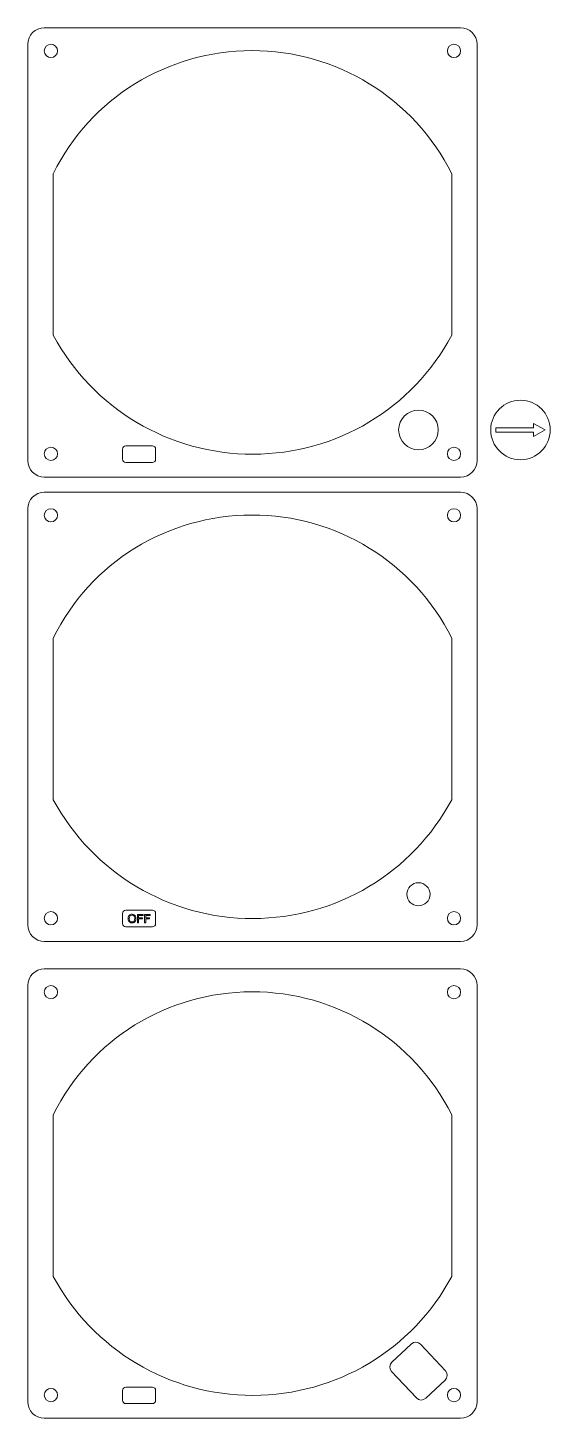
# Model space of a CAD drawing. Header units: millimetres. Extents: x -69 to 89, y -141 to 280.
import ezdxf

# ---------------------------------------------------------------- set-up
doc = ezdxf.new("R2010")
doc.units = ezdxf.units.MM
doc.header["$MEASUREMENT"] = 0
doc.layers.add('Cut', color=7, linetype='Continuous')
doc.layers.add('Engrave', color=7, linetype='Continuous')

msp = doc.modelspace()

# ---------------------------------------------------------------- linework, layer by layer
at = {"layer": 'Cut', "color": 250, "lineweight": 9}
for centre, major_axis, ratio in [((-62.4374, 272.5263), (0, 2), 1), ((59.5625, 272.5263), (0, 2), 1), ((79.6776, 157.7757), (0, 9.0002), 0.99998889), ((48.8128, 157.7758), (0, 6.0001), 1), ((-62.4374, 150.5262), (0, 2), 1), ((59.5625, 150.5262), (0, 2), 1), ((-62.4374, 131.9383), (0, 2), 1), ((59.5625, 131.9383), (0, 2), 1), ((48.8127, 17.1879), (0, 3.5), 1), ((-62.4374, 9.9382), (0, 2), 1), ((59.5625, 9.9382), (0, 2), 1), ((-62.4374, -12.4189), (0, 2), 1), ((59.5625, -12.4189), (0, 2), 1), ((-62.4374, -134.419), (0, 2), 1), ((59.5625, -134.419), (0, 2), 1)]:
    msp.add_ellipse(centre, major_axis=major_axis, ratio=ratio, dxfattribs=at)
for points, knots in [([(61.5626, 143.5262), (61.5626, 143.5262), (-64.4375, 143.5262), (-64.4375, 143.5262), (-64.4375, 143.5262), (-67.1875, 143.5262), (-69.4374, 145.7761), (-69.4374, 148.5262), (-69.4374, 148.5262), (-69.4374, 148.5262), (-69.4374, 274.5263), (-69.4374, 274.5263), (-69.4374, 274.5263), (-69.4374, 277.2762), (-67.1875, 279.5263), (-64.4375, 279.5263), (-64.4375, 279.5263), (-64.4375, 279.5263), (61.5626, 279.5263), (61.5626, 279.5263), (61.5626, 279.5263), (64.3126, 279.5263), (66.5625, 277.2762), (66.5625, 274.5263), (66.5625, 274.5263), (66.5625, 274.5263), (66.5625, 148.5262), (66.5625, 148.5262), (66.5625, 148.5262), (66.5625, 145.7761), (64.3126, 143.5262), (61.5626, 143.5262)], [0, 0, 0, 0, 0.11111111, 0.11111111, 0.11111111, 0.11111111, 0.22222222, 0.22222222, 0.22222222, 0.22222222, 0.33333333, 0.33333333, 0.33333333, 0.33333333, 0.44444444, 0.44444444, 0.44444444, 0.44444444, 0.55555556, 0.55555556, 0.55555556, 0.55555556, 0.66666667, 0.66666667, 0.66666667, 0.66666667, 0.77777778, 0.77777778, 0.77777778, 0.77777778, 1, 1, 1, 1]), ([(-61.738, 186.4227), (-49.7538, 164.2092), (-26.5274, 150.3834), (-1.2875, 150.4386), (-1.2875, 150.4386), (23.9524, 150.4938), (46.9763, 164.157), (58.8632, 186.4227), (58.8632, 186.4227), (58.8632, 186.4227), (58.8632, 235.3607), (58.8632, 235.3607), (58.8632, 235.3607), (47.4093, 258.2487), (23.9848, 272.679), (-1.6091, 272.6138), (-1.6091, 272.6138), (-27.203, 272.5487), (-50.4008, 258.3067), (-61.738, 235.3607), (-61.738, 235.3607), (-61.738, 235.3607), (-61.738, 186.4227), (-61.738, 186.4227)], [0, 0, 0, 0, 0.14285714, 0.14285714, 0.14285714, 0.14285714, 0.28571429, 0.28571429, 0.28571429, 0.28571429, 0.42857143, 0.42857143, 0.42857143, 0.42857143, 0.57142857, 0.57142857, 0.57142857, 0.57142857, 0.71428571, 0.71428571, 0.71428571, 0.71428571, 1, 1, 1, 1]), ([(-39.7462, 152.9386), (-39.7462, 152.9386), (-31.7462, 152.9386), (-31.7462, 152.9386), (-31.7462, 152.9386), (-31.1963, 152.9386), (-30.7462, 152.4885), (-30.7462, 151.9386), (-30.7462, 151.9386), (-30.7462, 151.9386), (-30.7462, 148.9385), (-30.7462, 148.9385), (-30.7462, 148.9385), (-30.7462, 148.3886), (-31.1963, 147.9386), (-31.7462, 147.9386), (-31.7462, 147.9386), (-31.7462, 147.9386), (-39.7462, 147.9386), (-39.7462, 147.9386), (-39.7462, 147.9386), (-40.2963, 147.9386), (-40.7462, 148.3886), (-40.7462, 148.9385), (-40.7462, 148.9385), (-40.7462, 148.9385), (-40.7462, 151.9386), (-40.7462, 151.9386), (-40.7462, 151.9386), (-40.7462, 152.4885), (-40.2963, 152.9386), (-39.7462, 152.9386)], [0, 0, 0, 0, 0.11111111, 0.11111111, 0.11111111, 0.11111111, 0.22222222, 0.22222222, 0.22222222, 0.22222222, 0.33333333, 0.33333333, 0.33333333, 0.33333333, 0.44444444, 0.44444444, 0.44444444, 0.44444444, 0.55555556, 0.55555556, 0.55555556, 0.55555556, 0.66666667, 0.66666667, 0.66666667, 0.66666667, 0.77777778, 0.77777778, 0.77777778, 0.77777778, 1, 1, 1, 1]), ([(61.5626, 2.9382), (61.5626, 2.9382), (-64.4375, 2.9382), (-64.4375, 2.9382), (-64.4375, 2.9382), (-67.1875, 2.9382), (-69.4374, 5.1881), (-69.4374, 7.9382), (-69.4374, 7.9382), (-69.4374, 7.9382), (-69.4374, 133.9383), (-69.4374, 133.9383), (-69.4374, 133.9383), (-69.4374, 136.6882), (-67.1875, 138.9383), (-64.4375, 138.9383), (-64.4375, 138.9383), (-64.4375, 138.9383), (61.5626, 138.9383), (61.5626, 138.9383), (61.5626, 138.9383), (64.3126, 138.9383), (66.5625, 136.6882), (66.5625, 133.9383), (66.5625, 133.9383), (66.5625, 133.9383), (66.5625, 7.9382), (66.5625, 7.9382), (66.5625, 7.9382), (66.5625, 5.1881), (64.3126, 2.9382), (61.5626, 2.9382)], [0, 0, 0, 0, 0.11111111, 0.11111111, 0.11111111, 0.11111111, 0.22222222, 0.22222222, 0.22222222, 0.22222222, 0.33333333, 0.33333333, 0.33333333, 0.33333333, 0.44444444, 0.44444444, 0.44444444, 0.44444444, 0.55555556, 0.55555556, 0.55555556, 0.55555556, 0.66666667, 0.66666667, 0.66666667, 0.66666667, 0.77777778, 0.77777778, 0.77777778, 0.77777778, 1, 1, 1, 1]), ([(61.5626, -141.419), (61.5626, -141.419), (-64.4375, -141.419), (-64.4375, -141.419), (-64.4375, -141.419), (-67.1875, -141.419), (-69.4374, -139.1691), (-69.4374, -136.419), (-69.4374, -136.419), (-69.4374, -136.419), (-69.4374, -10.4189), (-69.4374, -10.4189), (-69.4374, -10.4189), (-69.4374, -7.669), (-67.1875, -5.4189), (-64.4375, -5.4189), (-64.4375, -5.4189), (-64.4375, -5.4189), (61.5626, -5.4189), (61.5626, -5.4189), (61.5626, -5.4189), (64.3126, -5.4189), (66.5625, -7.669), (66.5625, -10.4189), (66.5625, -10.4189), (66.5625, -10.4189), (66.5625, -136.419), (66.5625, -136.419), (66.5625, -136.419), (66.5625, -139.1691), (64.3126, -141.419), (61.5626, -141.419)], [0, 0, 0, 0, 0.11111111, 0.11111111, 0.11111111, 0.11111111, 0.22222222, 0.22222222, 0.22222222, 0.22222222, 0.33333333, 0.33333333, 0.33333333, 0.33333333, 0.44444444, 0.44444444, 0.44444444, 0.44444444, 0.55555556, 0.55555556, 0.55555556, 0.55555556, 0.66666667, 0.66666667, 0.66666667, 0.66666667, 0.77777778, 0.77777778, 0.77777778, 0.77777778, 1, 1, 1, 1]), ([(-61.738, -98.5225), (-49.7538, -120.736), (-26.5274, -134.5618), (-1.2875, -134.5066), (-1.2875, -134.5066), (23.9524, -134.4514), (46.9763, -120.7882), (58.8632, -98.5225), (58.8632, -98.5225), (58.8632, -98.5225), (58.8632, -49.5845), (58.8632, -49.5845), (58.8632, -49.5845), (47.4093, -26.6965), (23.9848, -12.2662), (-1.6091, -12.3314), (-1.6091, -12.3314), (-27.203, -12.3965), (-50.4008, -26.6385), (-61.738, -49.5845), (-61.738, -49.5845), (-61.738, -49.5845), (-61.738, -98.5225), (-61.738, -98.5225)], [0, 0, 0, 0, 0.14285714, 0.14285714, 0.14285714, 0.14285714, 0.28571429, 0.28571429, 0.28571429, 0.28571429, 0.42857143, 0.42857143, 0.42857143, 0.42857143, 0.57142857, 0.57142857, 0.57142857, 0.57142857, 0.71428571, 0.71428571, 0.71428571, 0.71428571, 1, 1, 1, 1]), ([(46.6129, -118.959), (46.6129, -118.959), (40.7688, -124.4223), (40.7688, -124.4223), (40.7688, -124.4223), (39.9654, -125.1735), (39.9226, -126.4456), (40.6738, -127.2491), (40.6738, -127.2491), (40.6738, -127.2491), (48.1859, -135.2846), (48.1859, -135.2846), (48.1859, -135.2846), (48.937, -136.0881), (50.209, -136.1309), (51.0128, -135.3797), (51.0128, -135.3797), (51.0128, -135.3797), (56.8566, -129.9163), (56.8566, -129.9163), (56.8566, -129.9163), (57.6602, -129.1651), (57.703, -127.8931), (56.9518, -127.0895), (56.9518, -127.0895), (56.9518, -127.0895), (49.4397, -119.0541), (49.4397, -119.0541), (49.4397, -119.0541), (48.6885, -118.2506), (47.4165, -118.2077), (46.6129, -118.959)], [0, 0, 0, 0, 0.11111111, 0.11111111, 0.11111111, 0.11111111, 0.22222222, 0.22222222, 0.22222222, 0.22222222, 0.33333333, 0.33333333, 0.33333333, 0.33333333, 0.44444444, 0.44444444, 0.44444444, 0.44444444, 0.55555556, 0.55555556, 0.55555556, 0.55555556, 0.66666667, 0.66666667, 0.66666667, 0.66666667, 0.77777778, 0.77777778, 0.77777778, 0.77777778, 1, 1, 1, 1])]:
    msp.add_open_spline(points, degree=3, knots=knots, dxfattribs=at)
at = {"layer": 'Engrave', "color": 240, "lineweight": 9}
for points, knots in [([(72.1776, 157.1222), (72.1776, 157.1222), (83.672, 157.1222), (83.672, 157.1222), (83.672, 157.1222), (83.672, 157.1222), (83.672, 155.7759), (83.672, 155.7759), (83.672, 155.7759), (83.672, 155.7759), (87.1776, 157.776), (87.1776, 157.776), (87.1776, 157.776), (87.1776, 157.776), (83.672, 159.7759), (83.672, 159.7759), (83.672, 159.7759), (83.672, 159.7759), (83.672, 158.4297), (83.672, 158.4297), (83.672, 158.4297), (83.672, 158.4297), (72.1776, 158.4297), (72.1776, 158.4297), (72.1776, 158.4297), (72.1776, 158.4297), (72.1776, 157.1222), (72.1776, 157.1222)], [0, 0, 0, 0, 0.125, 0.125, 0.125, 0.125, 0.25, 0.25, 0.25, 0.25, 0.375, 0.375, 0.375, 0.375, 0.5, 0.5, 0.5, 0.5, 0.625, 0.625, 0.625, 0.625, 0.75, 0.75, 0.75, 0.75, 1, 1, 1, 1]), ([(-61.738, 45.8347), (-49.7538, 23.6212), (-26.5274, 9.7954), (-1.2875, 9.8506), (-1.2875, 9.8506), (23.9524, 9.9058), (46.9763, 23.569), (58.8632, 45.8347), (58.8632, 45.8347), (58.8632, 45.8347), (58.8632, 94.7727), (58.8632, 94.7727), (58.8632, 94.7727), (47.4093, 117.6607), (23.9848, 132.091), (-1.6091, 132.0258), (-1.6091, 132.0258), (-27.203, 131.9607), (-50.4008, 117.7187), (-61.738, 94.7727), (-61.738, 94.7727), (-61.738, 94.7727), (-61.738, 45.8347), (-61.738, 45.8347)], [0, 0, 0, 0, 0.14285714, 0.14285714, 0.14285714, 0.14285714, 0.28571429, 0.28571429, 0.28571429, 0.28571429, 0.42857143, 0.42857143, 0.42857143, 0.42857143, 0.57142857, 0.57142857, 0.57142857, 0.57142857, 0.71428571, 0.71428571, 0.71428571, 0.71428571, 1, 1, 1, 1]), ([(-39.7462, 12.3506), (-39.7462, 12.3506), (-31.7462, 12.3506), (-31.7462, 12.3506), (-31.7462, 12.3506), (-31.1963, 12.3506), (-30.7462, 11.9005), (-30.7462, 11.3506), (-30.7462, 11.3506), (-30.7462, 11.3506), (-30.7462, 8.3505), (-30.7462, 8.3505), (-30.7462, 8.3505), (-30.7462, 7.8006), (-31.1963, 7.3506), (-31.7462, 7.3506), (-31.7462, 7.3506), (-31.7462, 7.3506), (-39.7462, 7.3506), (-39.7462, 7.3506), (-39.7462, 7.3506), (-40.2963, 7.3506), (-40.7462, 7.8006), (-40.7462, 8.3505), (-40.7462, 8.3505), (-40.7462, 8.3505), (-40.7462, 11.3506), (-40.7462, 11.3506), (-40.7462, 11.3506), (-40.7462, 11.9005), (-40.2963, 12.3506), (-39.7462, 12.3506)], [0, 0, 0, 0, 0.11111111, 0.11111111, 0.11111111, 0.11111111, 0.22222222, 0.22222222, 0.22222222, 0.22222222, 0.33333333, 0.33333333, 0.33333333, 0.33333333, 0.44444444, 0.44444444, 0.44444444, 0.44444444, 0.55555556, 0.55555556, 0.55555556, 0.55555556, 0.66666667, 0.66666667, 0.66666667, 0.66666667, 0.77777778, 0.77777778, 0.77777778, 0.77777778, 1, 1, 1, 1]), ([(-39.1075, 9.8171), (-39.1075, 10.2357), (-38.9946, 10.5638), (-38.7694, 10.8007), (-38.7694, 10.8007), (-38.5442, 11.0377), (-38.2538, 11.1559), (-37.8975, 11.1559), (-37.8975, 11.1559), (-37.6641, 11.1559), (-37.4542, 11.1), (-37.2666, 10.9889), (-37.2666, 10.9889), (-37.0796, 10.8778), (-36.9368, 10.7225), (-36.8386, 10.5232), (-36.8386, 10.5232), (-36.7404, 10.3245), (-36.691, 10.0987), (-36.691, 9.8465), (-36.691, 9.8465), (-36.691, 9.5907), (-36.7427, 9.3614), (-36.8462, 9.1598), (-36.8462, 9.1598), (-36.9497, 8.9575), (-37.0961, 8.8047), (-37.2854, 8.7012), (-37.2854, 8.7012), (-37.4753, 8.5971), (-37.6799, 8.5454), (-37.8992, 8.5454), (-37.8992, 8.5454), (-38.1374, 8.5454), (-38.3496, 8.603), (-38.5372, 8.7176), (-38.5372, 8.7176), (-38.7241, 8.8323), (-38.8664, 8.9887), (-38.9628, 9.1874), (-38.9628, 9.1874), (-39.0593, 9.3855), (-39.1075, 9.5954), (-39.1075, 9.8171)], [0, 0, 0, 0, 0.08333333, 0.08333333, 0.08333333, 0.08333333, 0.16666667, 0.16666667, 0.16666667, 0.16666667, 0.25, 0.25, 0.25, 0.25, 0.33333333, 0.33333333, 0.33333333, 0.33333333, 0.41666667, 0.41666667, 0.41666667, 0.41666667, 0.5, 0.5, 0.5, 0.5, 0.58333333, 0.58333333, 0.58333333, 0.58333333, 0.66666667, 0.66666667, 0.66666667, 0.66666667, 0.75, 0.75, 0.75, 0.75, 0.83333333, 0.83333333, 0.83333333, 0.83333333, 1, 1, 1, 1]), ([(-38.7618, 9.8112), (-38.7618, 9.5073), (-38.68, 9.268), (-38.5166, 9.0933), (-38.5166, 9.0933), (-38.3531, 8.9187), (-38.1479, 8.8311), (-37.901, 8.8311), (-37.901, 8.8311), (-37.6494, 8.8311), (-37.443, 8.9193), (-37.2801, 9.0957), (-37.2801, 9.0957), (-37.1178, 9.2721), (-37.0367, 9.5225), (-37.0367, 9.8471), (-37.0367, 9.8471), (-37.0367, 10.0523), (-37.0714, 10.2316), (-37.1408, 10.3845), (-37.1408, 10.3845), (-37.2102, 10.5373), (-37.3119, 10.6561), (-37.4453, 10.7402), (-37.4453, 10.7402), (-37.5794, 10.8243), (-37.7293, 10.8666), (-37.8957, 10.8666), (-37.8957, 10.8666), (-38.1321, 10.8666), (-38.3355, 10.7855), (-38.506, 10.6232), (-38.506, 10.6232), (-38.6765, 10.4609), (-38.7618, 10.1905), (-38.7618, 9.8112)], [0, 0, 0, 0, 0.1, 0.1, 0.1, 0.1, 0.2, 0.2, 0.2, 0.2, 0.3, 0.3, 0.3, 0.3, 0.4, 0.4, 0.4, 0.4, 0.5, 0.5, 0.5, 0.5, 0.6, 0.6, 0.6, 0.6, 0.7, 0.7, 0.7, 0.7, 0.8, 0.8, 0.8, 0.8, 1, 1, 1, 1]), ([(-36.2435, 8.5877), (-36.2435, 8.5877), (-36.2435, 11.1135), (-36.2435, 11.1135), (-36.2435, 11.1135), (-36.2435, 11.1135), (-34.5396, 11.1135), (-34.5396, 11.1135), (-34.5396, 11.1135), (-34.5396, 11.1135), (-34.5396, 10.8172), (-34.5396, 10.8172), (-34.5396, 10.8172), (-34.5396, 10.8172), (-35.9084, 10.8172), (-35.9084, 10.8172), (-35.9084, 10.8172), (-35.9084, 10.8172), (-35.9084, 10.0305), (-35.9084, 10.0305), (-35.9084, 10.0305), (-35.9084, 10.0305), (-34.7231, 10.0305), (-34.7231, 10.0305), (-34.7231, 10.0305), (-34.7231, 10.0305), (-34.7231, 9.7342), (-34.7231, 9.7342), (-34.7231, 9.7342), (-34.7231, 9.7342), (-35.9084, 9.7342), (-35.9084, 9.7342), (-35.9084, 9.7342), (-35.9084, 9.7342), (-35.9084, 8.5877), (-35.9084, 8.5877), (-35.9084, 8.5877), (-35.9084, 8.5877), (-36.2435, 8.5877), (-36.2435, 8.5877)], [0, 0, 0, 0, 0.09090909, 0.09090909, 0.09090909, 0.09090909, 0.18181818, 0.18181818, 0.18181818, 0.18181818, 0.27272727, 0.27272727, 0.27272727, 0.27272727, 0.36363636, 0.36363636, 0.36363636, 0.36363636, 0.45454545, 0.45454545, 0.45454545, 0.45454545, 0.54545455, 0.54545455, 0.54545455, 0.54545455, 0.63636364, 0.63636364, 0.63636364, 0.63636364, 0.72727273, 0.72727273, 0.72727273, 0.72727273, 0.81818182, 0.81818182, 0.81818182, 0.81818182, 1, 1, 1, 1]), ([(-34.0887, 8.5877), (-34.0887, 8.5877), (-34.0887, 11.1135), (-34.0887, 11.1135), (-34.0887, 11.1135), (-34.0887, 11.1135), (-32.3848, 11.1135), (-32.3848, 11.1135), (-32.3848, 11.1135), (-32.3848, 11.1135), (-32.3848, 10.8172), (-32.3848, 10.8172), (-32.3848, 10.8172), (-32.3848, 10.8172), (-33.7536, 10.8172), (-33.7536, 10.8172), (-33.7536, 10.8172), (-33.7536, 10.8172), (-33.7536, 10.0305), (-33.7536, 10.0305), (-33.7536, 10.0305), (-33.7536, 10.0305), (-32.5683, 10.0305), (-32.5683, 10.0305), (-32.5683, 10.0305), (-32.5683, 10.0305), (-32.5683, 9.7342), (-32.5683, 9.7342), (-32.5683, 9.7342), (-32.5683, 9.7342), (-33.7536, 9.7342), (-33.7536, 9.7342), (-33.7536, 9.7342), (-33.7536, 9.7342), (-33.7536, 8.5877), (-33.7536, 8.5877), (-33.7536, 8.5877), (-33.7536, 8.5877), (-34.0887, 8.5877), (-34.0887, 8.5877)], [0, 0, 0, 0, 0.09090909, 0.09090909, 0.09090909, 0.09090909, 0.18181818, 0.18181818, 0.18181818, 0.18181818, 0.27272727, 0.27272727, 0.27272727, 0.27272727, 0.36363636, 0.36363636, 0.36363636, 0.36363636, 0.45454545, 0.45454545, 0.45454545, 0.45454545, 0.54545455, 0.54545455, 0.54545455, 0.54545455, 0.63636364, 0.63636364, 0.63636364, 0.63636364, 0.72727273, 0.72727273, 0.72727273, 0.72727273, 0.81818182, 0.81818182, 0.81818182, 0.81818182, 1, 1, 1, 1]), ([(-39.7462, -132.0066), (-39.7462, -132.0066), (-31.7462, -132.0066), (-31.7462, -132.0066), (-31.7462, -132.0066), (-31.1963, -132.0066), (-30.7462, -132.4567), (-30.7462, -133.0066), (-30.7462, -133.0066), (-30.7462, -133.0066), (-30.7462, -136.0067), (-30.7462, -136.0067), (-30.7462, -136.0067), (-30.7462, -136.5566), (-31.1963, -137.0066), (-31.7462, -137.0066), (-31.7462, -137.0066), (-31.7462, -137.0066), (-39.7462, -137.0066), (-39.7462, -137.0066), (-39.7462, -137.0066), (-40.2963, -137.0066), (-40.7462, -136.5566), (-40.7462, -136.0067), (-40.7462, -136.0067), (-40.7462, -136.0067), (-40.7462, -133.0066), (-40.7462, -133.0066), (-40.7462, -133.0066), (-40.7462, -132.4567), (-40.2963, -132.0066), (-39.7462, -132.0066)], [0, 0, 0, 0, 0.11111111, 0.11111111, 0.11111111, 0.11111111, 0.22222222, 0.22222222, 0.22222222, 0.22222222, 0.33333333, 0.33333333, 0.33333333, 0.33333333, 0.44444444, 0.44444444, 0.44444444, 0.44444444, 0.55555556, 0.55555556, 0.55555556, 0.55555556, 0.66666667, 0.66666667, 0.66666667, 0.66666667, 0.77777778, 0.77777778, 0.77777778, 0.77777778, 1, 1, 1, 1])]:
    msp.add_open_spline(points, degree=3, knots=knots, dxfattribs=at)

doc.saveas('drawing.dxf')
